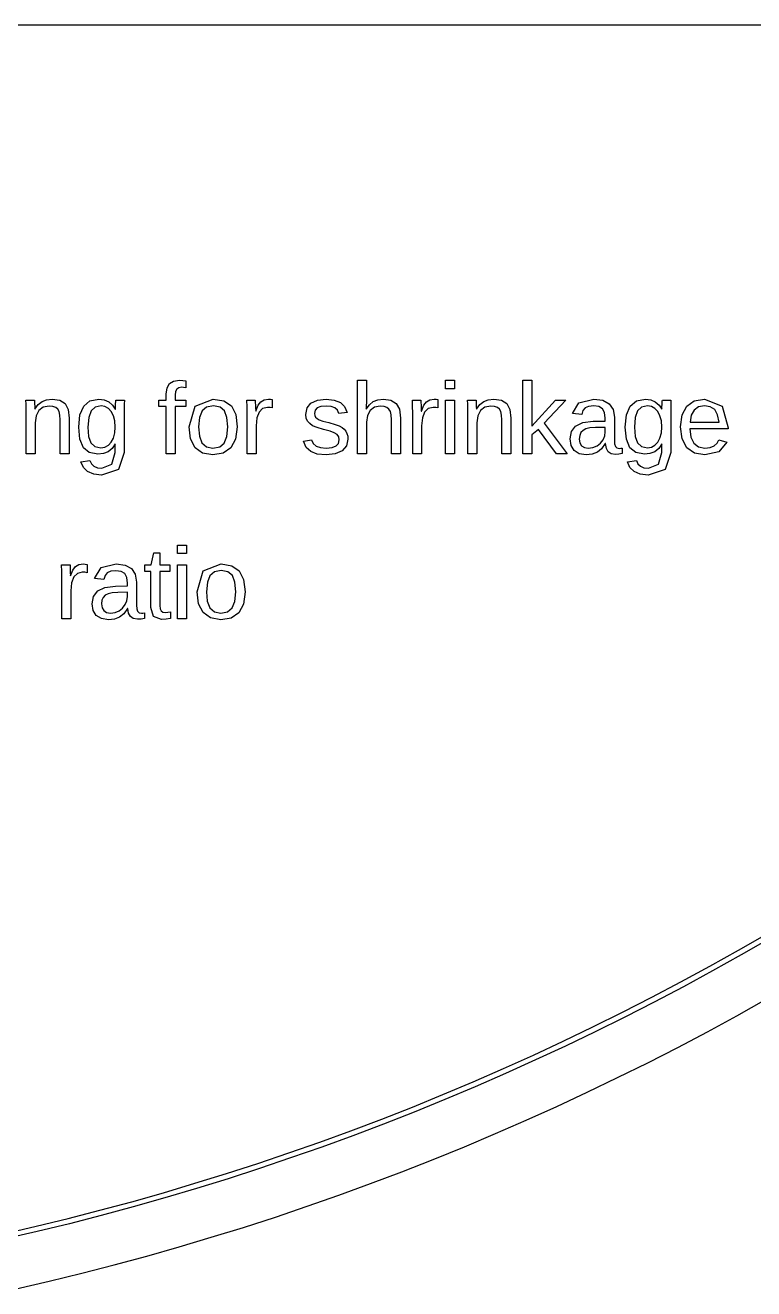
# Model space of a CAD drawing. Extents: x -16 to 132, y -40 to 113.
# Drawn here: x 72.23 to 92.58, y -37.83 to -2.56 of the extents above; entities that cross this region are included whole.
import ezdxf

# ---------------------------------------------------------------- set-up
doc = ezdxf.new("R2010")
doc.units = 0

msp = doc.modelspace()

# ---------------------------------------------------------------- linework, layer by layer
for p, q in [((112.997, -2.55649), (-2.55649, -2.55649)), ((76.1686, -12.8524), (76.1911, -12.6759)), ((76.1911, -12.6759), (76.2587, -12.557)), ((76.2587, -12.557), (76.3728, -12.4893)), ((76.3728, -12.4893), (76.5347, -12.4668)), ((76.5174, -12.6745), (76.4612, -12.7109)), ((76.5999, -12.6624), (76.5174, -12.6745)), ((76.5347, -12.4668), (76.6308, -12.471)), ((76.6519, -12.6651), (76.5999, -12.6624)), ((76.6308, -12.471), (76.7109, -12.4835)), ((76.7109, -12.6734), (76.6519, -12.6651)), ((76.7109, -12.4835), (76.7109, -12.6734)), ((81.5094, -14.5222), (81.5094, -12.464)), ((81.5094, -12.464), (81.7591, -12.464)), ((81.7591, -12.464), (81.7591, -12.9994)), ((83.969, -12.7026), (83.969, -12.464)), ((83.969, -12.464), (84.2186, -12.464)), ((84.2186, -12.464), (84.2186, -12.7026)), ((86.1294, -14.5222), (86.1294, -12.464)), ((86.1294, -12.464), (86.379, -12.464)), ((86.379, -12.464), (86.379, -13.7497)), ((72.2562, -13.1308), (72.25, -13.0216)), ((72.25, -13.0216), (72.4857, -13.0216)), ((72.4857, -13.0216), (72.4871, -13.0344)), ((72.4871, -13.0344), (72.4885, -13.059)), ((72.7, -13.0583), (72.8267, -13.01)), ((72.8267, -13.01), (72.9809, -12.9939)), ((72.9809, -12.9939), (73.1946, -13.0245)), ((73.1946, -13.0245), (73.3421, -13.1166)), ((73.8627, -13.1873), (74.0384, -13.0453)), ((74.0384, -13.0453), (74.2865, -12.998)), ((74.2865, -12.998), (74.4354, -13.0162)), ((74.4354, -13.0162), (74.5631, -13.0708)), ((74.758, -13.0545), (74.7635, -13.0216)), ((74.7635, -13.0216), (75.0007, -13.0216)), ((75.0007, -13.0216), (74.9945, -13.1367)), ((75.9578, -13.2032), (75.9578, -13.0216)), ((75.9578, -13.0216), (76.1686, -13.0216)), ((76.1686, -13.0216), (76.1686, -12.8524)), ((76.429, -12.7792), (76.4182, -12.887)), ((76.4182, -12.887), (76.4182, -13.0216)), ((76.4182, -13.0216), (76.7109, -13.0216)), ((76.4612, -12.7109), (76.429, -12.7792)), ((76.7109, -13.0216), (76.7109, -13.2032)), ((76.9757, -13.188), (77.4802, -12.9939)), ((77.4802, -12.9939), (77.7787, -13.0412)), ((77.7787, -13.0412), (77.9864, -13.1832)), ((78.4259, -13.2047), (78.4196, -13.0216)), ((78.4196, -13.0216), (78.6554, -13.0216)), ((78.6554, -13.0216), (78.6637, -13.2258)), ((78.8093, -13.0646), (78.903, -13.0115)), ((78.903, -13.0115), (79.0285, -12.9939)), ((79.0285, -12.9939), (79.0788, -12.9973)), ((79.0788, -12.9973), (79.1297, -13.0077)), ((79.1297, -13.0077), (79.1297, -13.2365)), ((80.2105, -13.1055), (80.3902, -13.0249)), ((80.3902, -13.0249), (80.6369, -12.998)), ((80.6369, -12.998), (80.8597, -13.0198)), ((80.8597, -13.0198), (81.0315, -13.0854)), ((81.7591, -12.9994), (81.7578, -13.0854)), ((81.9456, -13.0625), (82.0737, -13.011)), ((82.0737, -13.011), (82.232, -12.9939)), ((82.232, -12.9939), (82.444, -13.0242)), ((82.444, -13.0242), (82.5919, -13.1152)), ((83.0501, -13.2047), (83.0439, -13.0216)), ((83.0439, -13.0216), (83.2796, -13.0216)), ((83.2796, -13.0216), (83.2879, -13.2258)), ((83.4335, -13.0646), (83.5272, -13.0115)), ((83.5272, -13.0115), (83.6527, -12.9939)), ((83.6527, -12.9939), (83.7029, -12.9973)), ((83.7029, -12.9973), (83.7539, -13.0077)), ((83.7539, -13.0077), (83.7539, -13.2365)), ((84.2186, -12.7026), (83.969, -12.7026)), ((83.969, -14.5222), (83.969, -13.0216)), ((83.969, -13.0216), (84.2186, -13.0216)), ((84.2186, -13.0216), (84.2186, -14.5222)), ((84.5901, -13.1308), (84.5839, -13.0216)), ((84.5839, -13.0216), (84.8197, -13.0216)), ((84.8197, -13.0216), (84.821, -13.0344)), ((84.821, -13.0344), (84.8224, -13.059)), ((85.0339, -13.0583), (85.1607, -13.01)), ((85.1607, -13.01), (85.3148, -12.9939)), ((85.3148, -12.9939), (85.5285, -13.0245)), ((85.5285, -13.0245), (85.6761, -13.1166)), ((86.379, -13.7497), (87.0378, -13.0216)), ((87.3305, -13.0216), (86.7216, -13.6665)), ((87.0378, -13.0216), (87.3305, -13.0216)), ((87.6946, -13.0951), (88.1142, -12.9939)), ((88.1142, -12.9939), (88.3621, -13.0263)), ((88.3621, -13.0263), (88.5399, -13.1235)), ((89.1264, -13.1873), (89.302, -13.0453)), ((89.302, -13.0453), (89.5501, -12.998)), ((89.5501, -12.998), (89.699, -13.0162)), ((89.699, -13.0162), (89.8268, -13.0708)), ((90.0217, -13.0545), (90.0272, -13.0216)), ((90.0272, -13.0216), (90.2644, -13.0216)), ((90.2644, -13.0216), (90.2581, -13.1367)), ((90.7052, -13.1922), (90.9165, -13.0434)), ((90.9165, -13.0434), (91.2024, -12.9939)), ((91.2024, -12.9939), (91.6986, -13.1932)), ((72.2583, -13.342), (72.2562, -13.1308)), ((72.2583, -14.5222), (72.2583, -13.342)), ((72.4885, -13.059), (72.4901, -13.0918)), ((72.4901, -13.0918), (72.492, -13.1291)), ((72.492, -13.1291), (72.4942, -13.1861)), ((72.4942, -13.1861), (72.4968, -13.2781)), ((72.4968, -13.2781), (72.501, -13.2781)), ((72.501, -13.2781), (72.5938, -13.1455)), ((72.612, -13.3101), (72.5339, -13.4574)), ((72.5938, -13.1455), (72.7, -13.0583)), ((72.735, -13.2175), (72.612, -13.3101)), ((72.8963, -13.1866), (72.735, -13.2175)), ((73.0048, -13.1956), (72.8963, -13.1866)), ((73.0835, -13.2227), (73.0048, -13.1956)), ((73.1386, -13.2702), (73.0835, -13.2227)), ((73.1764, -13.3406), (73.1386, -13.2702)), ((73.1982, -13.439), (73.1764, -13.3406)), ((73.3421, -13.1166), (73.4279, -13.2794)), ((73.4279, -13.2794), (73.4566, -13.5222)), ((73.7582, -13.4288), (73.8627, -13.1873)), ((74.0687, -13.3225), (74.0032, -13.5042)), ((74.1821, -13.2185), (74.0687, -13.3225)), ((74.3475, -13.1838), (74.1821, -13.2185)), ((74.4565, -13.2014), (74.3475, -13.1838)), ((74.5534, -13.2539), (74.4565, -13.2014)), ((74.634, -13.3395), (74.5534, -13.2539)), ((74.5631, -13.0708), (74.667, -13.159)), ((74.6942, -13.4564), (74.634, -13.3395)), ((74.667, -13.159), (74.7441, -13.2781)), ((74.7441, -13.2781), (74.7469, -13.2781)), ((74.7469, -13.2781), (74.7483, -13.2213)), ((74.7483, -13.2213), (74.7524, -13.1339)), ((74.7524, -13.1339), (74.758, -13.0545)), ((74.9945, -13.1367), (74.9924, -13.3322)), ((74.9924, -13.3322), (74.9924, -14.4792)), ((76.1686, -13.2032), (75.9578, -13.2032)), ((76.1686, -14.5222), (76.1686, -13.2032)), ((76.7109, -13.2032), (76.4182, -13.2032)), ((76.4182, -13.2032), (76.4182, -14.5222)), ((76.8075, -13.7705), (76.9757, -13.188)), ((77.1674, -13.3219), (77.0941, -13.5058)), ((77.2955, -13.2142), (77.1674, -13.3219)), ((77.4843, -13.1783), (77.2955, -13.2142)), ((77.6707, -13.2135), (77.4843, -13.1783)), ((77.7943, -13.3191), (77.6707, -13.2135)), ((77.8635, -13.5023), (77.7943, -13.3191)), ((77.9864, -13.1832), (78.1081, -13.4247)), ((78.4279, -13.3711), (78.4259, -13.2047)), ((78.4279, -14.5222), (78.4279, -13.3711)), ((78.6637, -13.2258), (78.6665, -13.3281)), ((78.6665, -13.3281), (78.672, -13.3281)), ((78.672, -13.3281), (78.7362, -13.1658)), ((78.7594, -13.3565), (78.698, -13.5193)), ((78.7362, -13.1658), (78.8093, -13.0646)), ((78.8596, -13.2561), (78.7594, -13.3565)), ((78.9966, -13.2227), (78.8596, -13.2561)), ((79.0715, -13.2262), (78.9966, -13.2227)), ((79.1297, -13.2365), (79.0715, -13.2262)), ((80.0641, -13.4182), (80.1007, -13.2374)), ((80.1007, -13.2374), (80.2105, -13.1055)), ((80.327, -13.3024), (80.3068, -13.3933)), ((80.3068, -13.3933), (80.3152, -13.4515)), ((80.3873, -13.2379), (80.327, -13.3024)), ((80.4899, -13.1994), (80.3873, -13.2379)), ((80.6369, -13.1866), (80.4899, -13.1994)), ((80.7741, -13.2), (80.6369, -13.1866)), ((80.8803, -13.24), (80.7741, -13.2)), ((80.9537, -13.305), (80.8803, -13.24)), ((80.992, -13.3933), (80.9537, -13.305)), ((81.2167, -13.3655), (80.992, -13.3933)), ((81.0315, -13.0854), (81.151, -13.1991)), ((81.151, -13.1991), (81.2167, -13.3655)), ((81.7502, -13.2452), (81.748, -13.2781)), ((81.748, -13.2781), (81.7521, -13.2781)), ((81.7542, -13.1741), (81.7502, -13.2452)), ((81.7521, -13.2781), (81.8407, -13.1507)), ((81.7578, -13.0854), (81.7542, -13.1741)), ((81.8651, -13.3087), (81.7856, -13.4519)), ((81.8407, -13.1507), (81.9456, -13.0625)), ((81.9887, -13.2171), (81.8651, -13.3087)), ((82.1474, -13.1866), (81.9887, -13.2171)), ((82.2524, -13.1956), (82.1474, -13.1866)), ((82.3318, -13.2227), (82.2524, -13.1956)), ((82.389, -13.269), (82.3318, -13.2227)), ((82.4275, -13.3357), (82.389, -13.269)), ((82.4494, -13.433), (82.4275, -13.3357)), ((82.5919, -13.1152), (82.6787, -13.2776)), ((82.6787, -13.2776), (82.7077, -13.5222)), ((83.0522, -13.3711), (83.0501, -13.2047)), ((83.0522, -14.5222), (83.0522, -13.3711)), ((83.2879, -13.2258), (83.2907, -13.3281)), ((83.2907, -13.3281), (83.2962, -13.3281)), ((83.2962, -13.3281), (83.3604, -13.1658)), ((83.3836, -13.3565), (83.3223, -13.5193)), ((83.3604, -13.1658), (83.4335, -13.0646)), ((83.4838, -13.2561), (83.3836, -13.3565)), ((83.6208, -13.2227), (83.4838, -13.2561)), ((83.6957, -13.2262), (83.6208, -13.2227)), ((83.7539, -13.2365), (83.6957, -13.2262)), ((84.5922, -13.342), (84.5901, -13.1308)), ((84.5922, -14.5222), (84.5922, -13.342)), ((84.8224, -13.059), (84.824, -13.0918)), ((84.824, -13.0918), (84.8259, -13.1291)), ((84.8259, -13.1291), (84.8282, -13.1861)), ((84.8282, -13.1861), (84.8307, -13.2781)), ((84.8307, -13.2781), (84.8349, -13.2781)), ((84.8349, -13.2781), (84.9277, -13.1455)), ((84.9459, -13.3101), (84.8678, -13.4574)), ((84.9277, -13.1455), (85.0339, -13.0583)), ((85.069, -13.2175), (84.9459, -13.3101)), ((85.2302, -13.1866), (85.069, -13.2175)), ((85.3387, -13.1956), (85.2302, -13.1866)), ((85.4174, -13.2227), (85.3387, -13.1956)), ((85.4725, -13.2702), (85.4174, -13.2227)), ((85.5103, -13.3406), (85.4725, -13.2702)), ((85.5322, -13.439), (85.5103, -13.3406)), ((85.6761, -13.1166), (85.7619, -13.2794)), ((85.7619, -13.2794), (85.7905, -13.5222)), ((87.5123, -13.3988), (87.6946, -13.0951)), ((87.773, -13.4224), (87.5123, -13.3988)), ((87.8035, -13.3146), (87.773, -13.4224)), ((87.8645, -13.2407), (87.8035, -13.3146)), ((87.9637, -13.1981), (87.8645, -13.2407)), ((88.1086, -13.1838), (87.9637, -13.1981)), ((88.2529, -13.2036), (88.1086, -13.1838)), ((88.3527, -13.2629), (88.2529, -13.2036)), ((88.411, -13.368), (88.3527, -13.2629)), ((88.4304, -13.525), (88.411, -13.368)), ((88.5399, -13.1235), (88.6471, -13.2821)), ((88.6471, -13.2821), (88.6828, -13.4987)), ((89.0219, -13.4288), (89.1264, -13.1873)), ((89.3324, -13.3225), (89.2668, -13.5042)), ((89.4458, -13.2185), (89.3324, -13.3225)), ((89.6112, -13.1838), (89.4458, -13.2185)), ((89.7202, -13.2014), (89.6112, -13.1838)), ((89.8171, -13.2539), (89.7202, -13.2014)), ((89.8977, -13.3395), (89.8171, -13.2539)), ((89.8268, -13.0708), (89.9306, -13.159)), ((89.9579, -13.4564), (89.8977, -13.3395)), ((89.9306, -13.159), (90.0078, -13.2781)), ((90.0078, -13.2781), (90.0106, -13.2781)), ((90.0106, -13.2781), (90.012, -13.2213)), ((90.012, -13.2213), (90.0161, -13.1339)), ((90.0161, -13.1339), (90.0217, -13.0545)), ((90.2581, -13.1367), (90.256, -13.3322)), ((90.256, -13.3322), (90.256, -14.4792)), ((90.5747, -13.4338), (90.7052, -13.1922)), ((90.9105, -13.2997), (90.8288, -13.4437)), ((91.0355, -13.2086), (90.9105, -13.2997)), ((91.1983, -13.1783), (91.0355, -13.2086)), ((91.3636, -13.2055), (91.1983, -13.1783)), ((91.4853, -13.2872), (91.3636, -13.2055)), ((91.5654, -13.4281), (91.4853, -13.2872)), ((91.6986, -13.1932), (91.864, -13.7913)), ((72.5339, -13.4574), (72.5079, -13.6526)), ((72.5079, -13.6526), (72.5079, -14.5222)), ((73.2055, -13.5708), (73.1982, -13.439)), ((73.2055, -14.5222), (73.2055, -13.5708)), ((73.4566, -13.5222), (73.4566, -14.5222)), ((73.7234, -13.7746), (73.7582, -13.4288)), ((74.0032, -13.5042), (73.9813, -13.7719)), ((74.7316, -13.6015), (74.6942, -13.4564)), ((74.7441, -13.7719), (74.7316, -13.6015)), ((77.0941, -13.5058), (77.0696, -13.7705)), ((77.8865, -13.7705), (77.8635, -13.5023)), ((78.1081, -13.4247), (78.1487, -13.7705)), ((78.698, -13.5193), (78.6776, -13.74)), ((78.6776, -13.74), (78.6776, -14.5222)), ((80.077, -13.5205), (80.0641, -13.4182)), ((80.1155, -13.6055), (80.077, -13.5205)), ((80.1767, -13.676), (80.1155, -13.6055)), ((80.2576, -13.7351), (80.1767, -13.676)), ((80.3795, -13.789), (80.2576, -13.7351)), ((80.3152, -13.4515), (80.3401, -13.4987)), ((80.3401, -13.4987), (80.3814, -13.5372)), ((80.3814, -13.5372), (80.4386, -13.5694)), ((80.4386, -13.5694), (80.5399, -13.6041)), ((80.5399, -13.6041), (80.7132, -13.6498)), ((80.7132, -13.6498), (80.8838, -13.6979)), ((80.8838, -13.6979), (80.9989, -13.7421)), ((80.9989, -13.7421), (81.0771, -13.7866)), ((81.7856, -13.4519), (81.7591, -13.6374)), ((81.7591, -13.6374), (81.7591, -14.5222)), ((82.4566, -13.5708), (82.4494, -13.433)), ((82.4566, -14.5222), (82.4566, -13.5708)), ((82.7077, -13.5222), (82.7077, -14.5222)), ((83.3223, -13.5193), (83.3018, -13.74)), ((83.3018, -13.74), (83.3018, -14.5222)), ((84.8678, -13.4574), (84.8419, -13.6526)), ((84.8419, -13.6526), (84.8419, -14.5222)), ((85.5394, -13.5708), (85.5322, -13.439)), ((85.5394, -14.5222), (85.5394, -13.5708)), ((85.7905, -13.5222), (85.7905, -14.5222)), ((86.7216, -13.6665), (87.3623, -14.5222)), ((87.484, -13.8974), (87.5989, -13.7455)), ((87.5989, -13.7455), (87.7991, -13.6498)), ((87.7991, -13.6498), (88.0934, -13.6124)), ((88.0934, -13.6124), (88.4304, -13.6068)), ((88.4304, -13.6068), (88.4304, -13.525)), ((88.6828, -13.4987), (88.6828, -14.1449)), ((88.987, -13.7746), (89.0219, -13.4288)), ((89.2668, -13.5042), (89.245, -13.7719)), ((89.9953, -13.6015), (89.9579, -13.4564)), ((90.0078, -13.7719), (89.9953, -13.6015)), ((90.5312, -13.7622), (90.5747, -13.4338)), ((90.8288, -13.4437), (90.7961, -13.6332)), ((90.7961, -13.6332), (91.606, -13.6332)), ((91.606, -13.6332), (91.5654, -13.4281)), ((73.7558, -14.1148), (73.7234, -13.7746)), ((73.9813, -13.7719), (74.0018, -14.0364)), ((74.0018, -14.0364), (74.0632, -14.2143)), ((74.6339, -14.195), (74.6942, -14.0805)), ((74.6942, -14.0805), (74.7316, -13.9385)), ((74.7316, -13.9385), (74.7441, -13.7719)), ((76.8495, -14.1045), (76.8075, -13.7705)), ((76.9753, -14.3495), (76.8495, -14.1045)), ((77.0696, -13.7705), (77.0938, -14.0303)), ((77.0938, -14.0303), (77.166, -14.2164)), ((77.7901, -14.2212), (77.8624, -14.0364)), ((77.8624, -14.0364), (77.8865, -13.7705)), ((78.1487, -13.7705), (78.1053, -14.1141)), ((80.5634, -13.844), (80.3795, -13.789)), ((80.7424, -13.8911), (80.5634, -13.844)), ((80.8595, -13.932), (80.7424, -13.8911)), ((80.9393, -13.9827), (80.8595, -13.932)), ((80.9851, -14.0465), (80.9393, -13.9827)), ((81.0003, -14.1269), (80.9851, -14.0465)), ((81.0771, -13.7866), (81.1369, -13.8357)), ((81.1369, -13.8357), (81.1818, -13.891)), ((81.1818, -13.891), (81.2153, -13.9543)), ((81.243, -14.1075), (81.203, -14.2954)), ((81.2153, -13.9543), (81.2361, -14.0262)), ((81.2361, -14.0262), (81.243, -14.1075)), ((86.5621, -13.8371), (86.379, -13.9882)), ((86.379, -13.9882), (86.379, -14.5222)), ((87.0697, -14.5222), (86.5621, -13.8371)), ((87.4457, -14.1033), (87.484, -13.8974)), ((87.4741, -14.2892), (87.4457, -14.1033)), ((87.7144, -14.0059), (87.7023, -14.1075)), ((87.7023, -14.1075), (87.7187, -14.2157)), ((87.7508, -13.9258), (87.7144, -14.0059)), ((87.8099, -13.8655), (87.7508, -13.9258)), ((87.8902, -13.8232), (87.8099, -13.8655)), ((88.0023, -13.7975), (87.8902, -13.8232)), ((88.1572, -13.7871), (88.0023, -13.7975)), ((88.4304, -13.7816), (88.1572, -13.7871)), ((88.3687, -14.129), (88.4149, -14.0186)), ((88.4149, -14.0186), (88.4304, -13.905)), ((88.4304, -13.905), (88.4304, -13.7816)), ((89.0195, -14.1148), (88.987, -13.7746)), ((89.245, -13.7719), (89.2655, -14.0364)), ((89.2655, -14.0364), (89.3268, -14.2143)), ((89.8975, -14.195), (89.9579, -14.0805)), ((89.9579, -14.0805), (89.9953, -13.9385)), ((89.9953, -13.9385), (90.0078, -13.7719)), ((90.5747, -14.1051), (90.5312, -13.7622)), ((90.7052, -14.3516), (90.5747, -14.1051)), ((91.864, -13.8246), (90.7933, -13.8246)), ((90.7933, -13.8246), (90.82, -14.0531)), ((90.82, -14.0531), (90.9001, -14.2226)), ((91.864, -13.7913), (91.864, -13.8246)), ((73.853, -14.3502), (73.7558, -14.1148)), ((74.0193, -14.4875), (73.853, -14.3502)), ((74.0632, -14.2143), (74.1741, -14.3152)), ((74.1741, -14.3152), (74.3433, -14.3488)), ((74.3433, -14.3488), (74.4546, -14.3315)), ((74.5472, -14.4605), (74.4133, -14.5151)), ((74.4546, -14.3315), (74.5527, -14.2795)), ((74.6574, -14.3698), (74.5472, -14.4605)), ((74.5527, -14.2795), (74.6339, -14.195)), ((74.7413, -14.2434), (74.6574, -14.3698)), ((74.7441, -14.2434), (74.7413, -14.2434)), ((74.7441, -14.4847), (74.7441, -14.2434)), ((77.1834, -14.4998), (76.9753, -14.3495)), ((77.166, -14.2164), (77.29, -14.3282)), ((77.29, -14.3282), (77.4691, -14.3655)), ((77.4691, -14.3655), (77.6617, -14.3294)), ((77.6617, -14.3294), (77.7901, -14.2212)), ((77.9753, -14.3571), (77.7628, -14.5017)), ((78.1053, -14.1141), (77.9753, -14.3571)), ((80.0045, -14.1699), (80.2251, -14.1269)), ((80.0768, -14.3396), (80.0045, -14.1699)), ((80.2021, -14.4577), (80.0768, -14.3396)), ((80.3861, -14.5269), (80.2021, -14.4577)), ((80.2251, -14.1269), (80.2739, -14.2314)), ((80.2739, -14.2314), (80.3568, -14.3038)), ((80.3568, -14.3038), (80.476, -14.3459)), ((80.476, -14.3459), (80.6342, -14.3599)), ((80.6342, -14.3599), (80.7987, -14.3454)), ((80.7987, -14.3454), (80.9122, -14.3017)), ((81.0828, -14.4348), (80.8906, -14.5211)), ((80.9122, -14.3017), (80.9783, -14.2289)), ((80.9783, -14.2289), (81.0003, -14.1269)), ((81.203, -14.2954), (81.0828, -14.4348)), ((87.5594, -14.4306), (87.4741, -14.2892)), ((87.7012, -14.5201), (87.5594, -14.4306)), ((87.7187, -14.2157), (87.7681, -14.2961)), ((87.7681, -14.2961), (87.8481, -14.3461)), ((87.8481, -14.3461), (87.9561, -14.3627)), ((87.9561, -14.3627), (88.0857, -14.3471)), ((88.0857, -14.3471), (88.2001, -14.3003)), ((88.2001, -14.3003), (88.2957, -14.2263)), ((88.3269, -14.3819), (88.2078, -14.4785)), ((88.2957, -14.2263), (88.3687, -14.129)), ((88.4304, -14.2351), (88.3269, -14.3819)), ((88.4387, -14.2351), (88.4304, -14.2351)), ((88.4607, -14.3698), (88.4387, -14.2351)), ((88.5101, -14.4632), (88.4607, -14.3698)), ((88.6828, -14.1449), (88.69, -14.2422)), ((88.69, -14.2422), (88.7119, -14.3121)), ((88.7119, -14.3121), (88.7542, -14.3542)), ((88.7542, -14.3542), (88.8229, -14.3682)), ((88.8229, -14.3682), (88.8614, -14.3658)), ((88.8614, -14.3658), (88.9047, -14.3585)), ((88.9047, -14.3585), (88.9047, -14.5139)), ((89.1167, -14.3502), (89.0195, -14.1148)), ((89.283, -14.4875), (89.1167, -14.3502)), ((89.3268, -14.2143), (89.4378, -14.3152)), ((89.4378, -14.3152), (89.607, -14.3488)), ((89.607, -14.3488), (89.7183, -14.3315)), ((89.8109, -14.4605), (89.677, -14.5151)), ((89.7183, -14.3315), (89.8164, -14.2795)), ((89.9211, -14.3698), (89.8109, -14.4605)), ((89.8164, -14.2795), (89.8975, -14.195)), ((90.005, -14.2434), (89.9211, -14.3698)), ((90.0078, -14.2434), (90.005, -14.2434)), ((90.0078, -14.4847), (90.0078, -14.2434)), ((90.919, -14.5003), (90.7052, -14.3516)), ((90.9001, -14.2226), (91.0315, -14.3277)), ((91.0315, -14.3277), (91.2121, -14.3627)), ((91.2121, -14.3627), (91.3583, -14.3464)), ((91.3583, -14.3464), (91.4722, -14.2975)), ((91.4722, -14.2975), (91.5542, -14.2237)), ((91.5542, -14.2237), (91.6046, -14.1325)), ((91.8238, -14.1949), (91.6036, -14.4612)), ((91.6046, -14.1325), (91.8238, -14.1949)), ((72.5079, -14.5222), (72.2583, -14.5222)), ((73.4566, -14.5222), (73.2055, -14.5222)), ((73.7858, -14.7413), (74.0368, -14.7052)), ((73.8534, -14.8985), (73.7858, -14.7413)), ((74.2587, -14.5333), (74.0193, -14.4875)), ((74.0368, -14.7052), (74.0769, -14.7973)), ((74.0769, -14.7973), (74.1471, -14.8654)), ((74.4133, -14.5151), (74.2587, -14.5333)), ((74.371, -14.9216), (74.6508, -14.8124)), ((74.6508, -14.8124), (74.7441, -14.4847)), ((74.9924, -14.4792), (74.8353, -14.9535)), ((76.4182, -14.5222), (76.1686, -14.5222)), ((77.4718, -14.5499), (77.1834, -14.4998)), ((77.7628, -14.5017), (77.4718, -14.5499)), ((78.6776, -14.5222), (78.4279, -14.5222)), ((80.6342, -14.5499), (80.3861, -14.5269)), ((80.8906, -14.5211), (80.6342, -14.5499)), ((81.7591, -14.5222), (81.5094, -14.5222)), ((82.7077, -14.5222), (82.4566, -14.5222)), ((83.3018, -14.5222), (83.0522, -14.5222)), ((84.2186, -14.5222), (83.969, -14.5222)), ((84.8419, -14.5222), (84.5922, -14.5222)), ((85.7905, -14.5222), (85.5394, -14.5222)), ((86.379, -14.5222), (86.1294, -14.5222)), ((87.3623, -14.5222), (87.0697, -14.5222)), ((87.8992, -14.5499), (87.7012, -14.5201)), ((88.0672, -14.5321), (87.8992, -14.5499)), ((88.2078, -14.4785), (88.0672, -14.5321)), ((88.5921, -14.5179), (88.5101, -14.4632)), ((88.7119, -14.536), (88.5921, -14.5179)), ((88.8093, -14.5305), (88.7119, -14.536)), ((88.9047, -14.5139), (88.8093, -14.5305)), ((89.0494, -14.7413), (89.3005, -14.7052)), ((89.1171, -14.8985), (89.0494, -14.7413)), ((89.5224, -14.5333), (89.283, -14.4875)), ((89.3005, -14.7052), (89.3405, -14.7973)), ((89.3405, -14.7973), (89.4107, -14.8654)), ((89.677, -14.5151), (89.5224, -14.5333)), ((89.6347, -14.9216), (89.9145, -14.8124)), ((89.9145, -14.8124), (90.0078, -14.4847)), ((90.256, -14.4792), (90.099, -14.9535)), ((91.2121, -14.5499), (90.919, -14.5003)), ((91.6036, -14.4612), (91.2121, -14.5499)), ((73.973, -15.0152), (73.8534, -14.8985)), ((74.1436, -15.0875), (73.973, -15.0152)), ((74.3641, -15.1116), (74.1436, -15.0875)), ((74.1471, -14.8654), (74.2457, -14.9076)), ((74.2457, -14.9076), (74.371, -14.9216)), ((74.8353, -14.9535), (74.3641, -15.1116)), ((89.2367, -15.0152), (89.1171, -14.8985)), ((89.4073, -15.0875), (89.2367, -15.0152)), ((89.6278, -15.1116), (89.4073, -15.0875)), ((89.4107, -14.8654), (89.5094, -14.9076)), ((89.5094, -14.9076), (89.6347, -14.9216)), ((90.099, -14.9535), (89.6278, -15.1116)), ((76.4841, -17.3043), (76.4841, -17.0657)), ((76.4841, -17.0657), (76.7337, -17.0657)), ((76.7337, -17.0657), (76.7337, -17.3043)), ((73.2517, -17.8064), (73.2455, -17.6233)), ((73.2455, -17.6233), (73.4813, -17.6233)), ((73.4813, -17.6233), (73.4896, -17.8275)), ((73.6352, -17.6663), (73.7288, -17.6132)), ((73.7288, -17.6132), (73.8543, -17.5956)), ((73.8543, -17.5956), (73.9046, -17.599)), ((73.9046, -17.599), (73.9556, -17.6094)), ((73.9556, -17.6094), (73.9556, -17.8382)), ((74.3502, -17.6968), (74.7698, -17.5956)), ((74.7698, -17.5956), (75.0177, -17.628)), ((75.0177, -17.628), (75.1955, -17.7252)), ((75.5664, -17.8049), (75.5664, -17.6233)), ((75.5664, -17.6233), (75.7494, -17.6233)), ((75.7494, -17.6233), (75.823, -17.2876)), ((75.823, -17.2876), (75.9894, -17.2876)), ((75.9894, -17.2876), (75.9894, -17.6233)), ((75.9894, -17.6233), (76.2668, -17.6233)), ((76.2668, -17.6233), (76.2668, -17.8049)), ((76.7337, -17.3043), (76.4841, -17.3043)), ((76.4841, -19.1239), (76.4841, -17.6233)), ((76.4841, -17.6233), (76.7337, -17.6233)), ((76.7337, -17.6233), (76.7337, -19.1239)), ((77.1978, -17.7897), (77.7023, -17.5956)), ((77.7023, -17.5956), (78.0008, -17.6429)), ((73.2538, -17.9728), (73.2517, -17.8064)), ((73.2538, -19.1239), (73.2538, -17.9728)), ((73.4896, -17.8275), (73.4924, -17.9298)), ((73.4924, -17.9298), (73.4979, -17.9298)), ((73.4979, -17.9298), (73.562, -17.7675)), ((73.5853, -17.9582), (73.5239, -18.121)), ((73.562, -17.7675), (73.6352, -17.6663)), ((73.6855, -17.8578), (73.5853, -17.9582)), ((73.8224, -17.8244), (73.6855, -17.8578)), ((73.8973, -17.8279), (73.8224, -17.8244)), ((73.9556, -17.8382), (73.8973, -17.8279)), ((74.1679, -18.0005), (74.3502, -17.6968)), ((74.4591, -17.9163), (74.4286, -18.0241)), ((74.5201, -17.8424), (74.4591, -17.9163)), ((74.6193, -17.7998), (74.5201, -17.8424)), ((74.7642, -17.7855), (74.6193, -17.7998)), ((74.9085, -17.8053), (74.7642, -17.7855)), ((75.0083, -17.8646), (74.9085, -17.8053)), ((75.0666, -17.9697), (75.0083, -17.8646)), ((75.086, -18.1267), (75.0666, -17.9697)), ((75.1955, -17.7252), (75.3027, -17.8838)), ((75.3027, -17.8838), (75.3384, -18.1004)), ((75.7397, -17.8049), (75.5664, -17.8049)), ((75.7397, -18.8063), (75.7397, -17.8049)), ((76.2668, -17.8049), (75.9894, -17.8049)), ((75.9894, -17.8049), (75.9894, -18.7522)), ((77.0297, -18.3722), (77.1978, -17.7897)), ((77.3896, -17.9236), (77.3162, -18.1075)), ((77.5177, -17.8159), (77.3896, -17.9236)), ((77.7065, -17.78), (77.5177, -17.8159)), ((77.8928, -17.8152), (77.7065, -17.78)), ((78.0164, -17.9208), (77.8928, -17.8152)), ((78.0008, -17.6429), (78.2085, -17.7849)), ((78.0856, -18.104), (78.0164, -17.9208)), ((78.2085, -17.7849), (78.3302, -18.0264)), ((73.5239, -18.121), (73.5035, -18.3417)), ((74.4286, -18.0241), (74.1679, -18.0005)), ((74.2545, -18.3472), (74.4548, -18.2515)), ((74.4548, -18.2515), (74.749, -18.2141)), ((74.749, -18.2141), (75.086, -18.2085)), ((75.086, -18.2085), (75.086, -18.1267)), ((75.3384, -18.1004), (75.3384, -18.7466)), ((77.3162, -18.1075), (77.2918, -18.3722)), ((78.1087, -18.3722), (78.0856, -18.104)), ((78.3302, -18.0264), (78.3708, -18.3722)), ((73.5035, -18.3417), (73.5035, -19.1239)), ((74.1013, -18.705), (74.1396, -18.4991)), ((74.1396, -18.4991), (74.2545, -18.3472)), ((74.37, -18.6076), (74.3579, -18.7092)), ((74.4064, -18.5275), (74.37, -18.6076)), ((74.4655, -18.4672), (74.4064, -18.5275)), ((74.5458, -18.4249), (74.4655, -18.4672)), ((74.658, -18.3992), (74.5458, -18.4249)), ((74.8128, -18.3888), (74.658, -18.3992)), ((75.086, -18.3833), (74.8128, -18.3888)), ((75.0243, -18.7307), (75.0706, -18.6203)), ((75.0706, -18.6203), (75.086, -18.5067)), ((75.086, -18.5067), (75.086, -18.3833)), ((77.0716, -18.7062), (77.0297, -18.3722)), ((77.2918, -18.3722), (77.3159, -18.632)), ((77.3159, -18.632), (77.3882, -18.8181)), ((78.0123, -18.8229), (78.0846, -18.6381)), ((78.0846, -18.6381), (78.1087, -18.3722)), ((78.3708, -18.3722), (78.3274, -18.7158)), ((74.1297, -18.8909), (74.1013, -18.705)), ((74.215, -19.0323), (74.1297, -18.8909)), ((74.3568, -19.1218), (74.215, -19.0323)), ((74.3579, -18.7092), (74.3743, -18.8174)), ((74.3743, -18.8174), (74.4237, -18.8978)), ((74.4237, -18.8978), (74.5037, -18.9478)), ((74.5037, -18.9478), (74.6117, -18.9644)), ((74.6117, -18.9644), (74.7413, -18.9488)), ((74.7413, -18.9488), (74.8557, -18.902)), ((74.8557, -18.902), (74.9513, -18.828)), ((74.9825, -18.9836), (74.8634, -19.0802)), ((74.9513, -18.828), (75.0243, -18.7307)), ((75.086, -18.8368), (74.9825, -18.9836)), ((75.0943, -18.8368), (75.086, -18.8368)), ((75.1163, -18.9715), (75.0943, -18.8368)), ((75.1657, -19.0649), (75.1163, -18.9715)), ((75.3384, -18.7466), (75.3457, -18.8439)), ((75.3457, -18.8439), (75.3675, -18.9138)), ((75.3675, -18.9138), (75.4098, -18.9559)), ((75.4098, -18.9559), (75.4785, -18.9699)), ((75.4785, -18.9699), (75.517, -18.9675)), ((75.517, -18.9675), (75.5603, -18.9602)), ((75.5603, -18.9602), (75.5603, -19.1156)), ((75.8146, -19.0611), (75.7397, -18.8063)), ((75.9894, -18.7522), (75.9982, -18.8443)), ((75.9982, -18.8443), (76.0247, -18.9041)), ((76.0247, -18.9041), (76.0731, -18.9368)), ((76.0731, -18.9368), (76.1475, -18.9478)), ((76.1475, -18.9478), (76.2085, -18.9429)), ((76.2085, -18.9429), (76.2917, -18.9283)), ((76.2917, -18.9283), (76.2917, -19.1128)), ((77.1975, -18.9512), (77.0716, -18.7062)), ((77.4055, -19.1015), (77.1975, -18.9512)), ((77.3882, -18.8181), (77.5121, -18.9299)), ((77.5121, -18.9299), (77.6912, -18.9672)), ((77.6912, -18.9672), (77.8838, -18.9311)), ((77.8838, -18.9311), (78.0123, -18.8229)), ((78.1974, -18.9588), (77.9849, -19.1034)), ((78.3274, -18.7158), (78.1974, -18.9588)), ((73.5035, -19.1239), (73.2538, -19.1239)), ((74.5548, -19.1516), (74.3568, -19.1218)), ((74.7228, -19.1338), (74.5548, -19.1516)), ((74.8634, -19.0802), (74.7228, -19.1338)), ((75.2477, -19.1196), (75.1657, -19.0649)), ((75.3675, -19.1377), (75.2477, -19.1196)), ((75.465, -19.1322), (75.3675, -19.1377)), ((75.5603, -19.1156), (75.465, -19.1322)), ((76.0393, -19.1461), (75.8146, -19.0611)), ((76.1669, -19.1377), (76.0393, -19.1461)), ((76.2917, -19.1128), (76.1669, -19.1377)), ((76.7337, -19.1239), (76.4841, -19.1239)), ((77.694, -19.1516), (77.4055, -19.1015)), ((77.9849, -19.1034), (77.694, -19.1516)), ((92.1508, -28.3777), (92.948, -27.9196)), ((93.0235, -28.0491), (92.2247, -28.5082)), ((91.348, -28.8259), (92.1508, -28.3777)), ((92.2247, -28.5082), (91.4203, -28.9574)), ((90.5398, -29.2643), (91.348, -28.8259)), ((89.7263, -29.6928), (90.5398, -29.2643)), ((91.4203, -28.9574), (90.6105, -29.3966)), ((90.6105, -29.3966), (89.7953, -29.8259)), ((88.9075, -30.1112), (89.7263, -29.6928)), ((89.7953, -29.8259), (88.975, -30.2452)), ((92.1075, -30.2057), (92.9271, -29.748)), ((88.0837, -30.5196), (88.9075, -30.1112)), ((88.975, -30.2452), (88.1495, -30.6544)), ((91.2822, -30.6534), (92.1075, -30.2057)), ((87.255, -30.9178), (88.0837, -30.5196)), ((88.1495, -30.6544), (87.3191, -31.0534)), ((90.4516, -31.0908), (91.2822, -30.6534)), ((86.4214, -31.3058), (87.255, -30.9178)), ((85.5831, -31.6835), (86.4214, -31.3058)), ((87.3191, -31.0534), (86.4838, -31.4422)), ((89.6157, -31.518), (90.4516, -31.0908)), ((84.7402, -32.051), (85.5831, -31.6835)), ((86.4838, -31.4422), (85.6439, -31.8207)), ((88.7745, -31.935), (89.6157, -31.518)), ((83.8929, -32.4081), (84.7402, -32.051)), ((85.6439, -31.8207), (84.7993, -32.1889)), ((87.9284, -32.3416), (88.7745, -31.935)), ((83.0413, -32.7547), (83.8929, -32.4081)), ((84.7993, -32.1889), (83.9503, -32.5466)), ((87.0773, -32.7377), (87.9284, -32.3416)), ((82.1855, -33.0909), (83.0413, -32.7547)), ((83.9503, -32.5466), (83.097, -32.894)), ((86.2214, -33.1234), (87.0773, -32.7377)), ((81.3257, -33.4165), (82.1855, -33.0909)), ((83.097, -32.894), (82.2395, -33.2308)), ((85.3608, -33.4986), (86.2214, -33.1234)), ((80.4619, -33.7316), (81.3257, -33.4165)), ((82.2395, -33.2308), (81.3779, -33.5571)), ((84.4957, -33.8632), (85.3608, -33.4986)), ((79.5943, -34.036), (80.4619, -33.7316)), ((81.3779, -33.5571), (80.5124, -33.8728)), ((78.723, -34.3298), (79.5943, -34.036)), ((79.6431, -34.1779), (78.7701, -34.4722)), ((80.5124, -33.8728), (79.6431, -34.1779)), ((83.6262, -34.2171), (84.4957, -33.8632)), ((77.8482, -34.6128), (78.723, -34.3298)), ((78.7701, -34.4722), (77.8935, -34.7558)), ((81.8744, -34.8928), (82.7524, -34.5603)), ((82.7524, -34.5603), (83.6262, -34.2171)), ((76.0885, -35.1466), (76.97, -34.8851)), ((76.97, -34.8851), (77.8482, -34.6128)), ((77.8935, -34.7558), (77.0135, -35.0287)), ((80.9925, -35.2145), (81.8744, -34.8928)), ((75.2038, -35.3973), (76.0885, -35.1466)), ((77.0135, -35.0287), (76.1303, -35.2907)), ((80.1066, -35.5253), (80.9925, -35.2145)), ((74.3162, -35.6371), (75.2038, -35.3973)), ((75.2439, -35.5419), (74.3544, -35.7821)), ((76.1303, -35.2907), (75.2439, -35.5419)), ((79.217, -35.8253), (80.1066, -35.5253)), ((72.5324, -36.0839), (73.4257, -35.866)), ((73.4257, -35.866), (74.3162, -35.6371)), ((74.3544, -35.7821), (73.4621, -36.0115)), ((78.3239, -36.1143), (79.217, -35.8253)), ((71.6366, -36.2909), (72.5324, -36.0839)), ((72.5671, -36.2298), (71.6694, -36.4372)), ((73.4621, -36.0115), (72.5671, -36.2298)), ((77.4272, -36.3923), (78.3239, -36.1143)), ((75.6239, -36.9153), (76.5271, -36.6593)), ((76.5271, -36.6593), (77.4272, -36.3923)), ((74.7176, -37.1601), (75.6239, -36.9153)), ((73.8084, -37.3938), (74.7176, -37.1601)), ((71.9816, -37.8276), (72.8963, -37.6163)), ((72.8963, -37.6163), (73.8084, -37.3938))]:
    msp.add_line(p, q)

doc.saveas('drawing.dxf')
